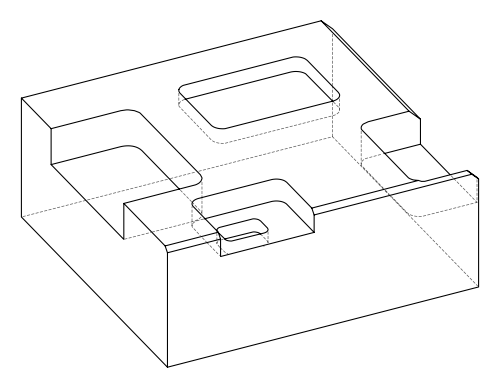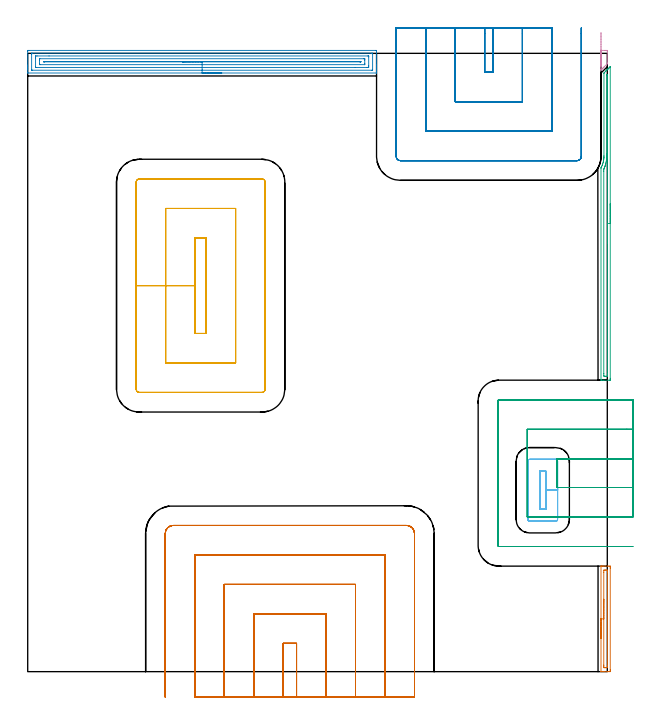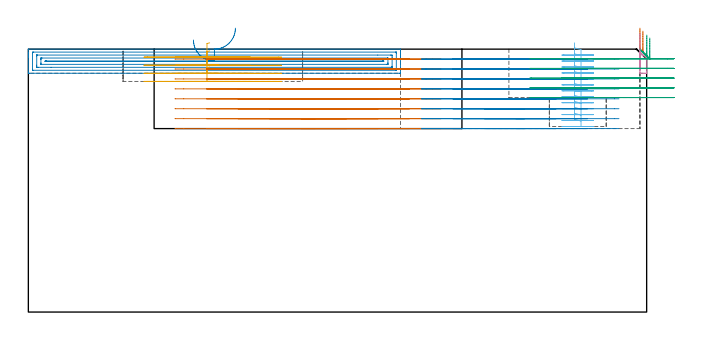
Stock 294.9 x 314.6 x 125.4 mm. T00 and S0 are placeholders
(PLAN: 9 operations, 3 tool changes, 66.4 min)
(1 AREA_MILL | FG_CHAMFER_SURFACE | UGT0205_001 | 1.03 min | 628 mm3)
(2 AREA_MILL_1 | FG_CHAMFER_SURFACE_1 | UGT0205_001 | 7.27 min | 12161 mm3)
(3 AREA_MILL_2 | FG_CHAMFER_SURFACE_2 | UGT0205_001 | 2.69 min | 1835 mm3)
(4 AREA_MILL_3 | FG_CHAMFER_SURFACE_3 | UGT0205_001 | 0.26 min | 563 mm3)
(5 MILL_RECTANGULAR_POCKET | POCKET_RECTANGULAR_STRAIGHT | UGT0201_094 | Follow Part, ap 5, ae 75% | 6.15 min | 167772 mm3)
(6 MILL_RECTANGULAR_POCKET_1 | POCKET_RECTANGULAR_STRAIGHT_1 | NXT0201_011 | Follow Part, ap 3, ae 75% | 4.92 min | 41901 mm3)
(7 MILL_SLOT | SLOT_PARTIAL_RECTANGULAR | UGT0201_094 | Follow Part, ap 5, ae 75% | 23.56 min | 466400 mm3)
(8 MILL_SLOT_1 | SLOT_PARTIAL_RECTANGULAR_1 | UGT0201_094 | Follow Part, ap 5, ae 75% | 14.04 min | 276281 mm3)
(9 MILL_SLOT_2 | SLOT_PARTIAL_RECTANGULAR_2 | UGT0201_094 | Follow Part, ap 5, ae 75% | 6.54 min | 116161 mm3)
(TOOL UGT0205_001 | Chamfer Mill 20 x 3 x 45 deg. | D20 FL50 Z2)
(TOOL UGT0201_094 | End mill 20 mm | D20 FL38 Z4)
(TOOL NXT0201_011 | ENDMILL 12mm [2P460-1200-NA 1630] | D12 FL38 Z6)
(OP 1 AREA_MILL)
G17 G21 G94 G90
T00 M6
G54
G17 G0 G90 X291.701 Y16.851 S1061 M3
G43 Z135.4 H0
G94 G1 Y16.889 Z134.528 F250.
Y17.003 Z133.663
Y17.191 Z132.811
Y17.454 Z131.979
Y17.787 Z131.173
Y18.19 Z130.399
Y18.659 Z129.663
Y19.19 Z128.971
Y19.779 Z128.328
Y20.422 Z127.738
Y21.115 Z127.207
Y21.85 Z126.739
Y22.624 Z126.336
Y23.43 Z126.002
Y24.262 Z125.739
Y25.114 Z125.551
Y25.979 Z125.437
Y26.85 Z125.399
X291.703 Y53.566 Z125.397
X291.701 Y53.601 Z125.396
X291.713 Y53.691 Z125.378
X291.73 Y53.698 Z125.361
X291.737 Y53.7 Z125.354
X292.042 Z125.057
X292.626 Z124.473
X293.16 Z123.935
X295.207 Z121.891
X295.83 Y53.697 Z121.265
X296.391 Y53.693 Z120.705
X296.392 Y53.684 Z120.703
X296.398 Y53.121 Z120.702
X296.4 Y52.551 Z120.7
Y0.899
X296.399 Y0.579 Z120.701
X296.392 Y0.016 Z120.703
X296.391 Y0.007 Z120.705
X295.83 Y0. Z121.264
X295.207 Z121.891
X294.94 Z122.157
X293.16 Z123.935
X292.627 Z124.472
X292.042 Z125.057
X291.737 Z125.354
X291.703 Y0.009 Z125.388
X291.7 Y0.134 Z125.4
X291.701 Y26.85 Z125.399
X293.116 Z123.984
X293.117 Y50.493 Z123.983
X293.12 Y51.34 Z123.98
X293.122 Y51.378 Z123.978
X293.16 Y51.69 Z123.94
X293.693 Y51.698 Z123.407
X294.05 Z123.05
X294.583 Y51.697 Z122.517
X294.94 Y51.69 Z122.16
X294.979 Y51.34 Z122.121
X294.982 Y51.298 Z122.118
X294.986 Y50.45 Z122.114
Y50.404
Y3.205
X294.982 Y2.36 Z122.118
X294.98 Y2.32 Z122.12
X294.94 Y2.01 Z122.16
X294.407 Y2.002 Z122.693
X294.05 Z123.05
X293.517 Y2.003 Z123.583
X293.16 Y2.01 Z123.94
X293.121 Y2.36 Z123.979
X293.118 Y2.402 Z123.982
X293.114 Y3.25 Z123.986
Y3.296
X293.116 Y26.85 Z123.984
Y27.722 Z124.022
Y28.587 Z124.136
Y29.438 Z124.325
Y30.27 Z124.587
Y31.076 Z124.921
Y31.85 Z125.324
Y32.586 Z125.793
Y33.278 Z126.324
Y33.921 Z126.913
Y34.511 Z127.556
Y35.042 Z128.248
Y35.511 Z128.984
Y35.913 Z129.758
Y36.247 Z130.564
Y36.51 Z131.396
Y36.699 Z132.247
Y36.813 Z133.112
Y36.851 Z133.984
G0 Z135.4
M5
M2
(OP 2 AREA_MILL_1)
G17 G21 G94 G90
T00 M6
G54
G17 G0 G90 X98.75 Y304.6 S1061 M3
G43 Z135.4 H0
G94 G1 X98.712 Z134.528 F250.
X98.598 Z133.663
X98.409 Z132.812
X98.147 Z131.98
X97.813 Z131.174
X97.41 Z130.4
X96.942 Z129.664
X96.41 Z128.972
X95.821 Z128.329
X95.178 Z127.739
X94.486 Z127.208
X93.75 Z126.74
X92.976 Z126.337
X92.17 Z126.003
X91.338 Z125.741
X90.486 Z125.552
X89.622 Z125.438
X88.75 Z125.4
X0.134
X0.01 Y304.606 Z125.393
X0. Y304.877 Z125.122
Y306.29 Z123.709
Y306.822 Z123.174
Y307.088 Z122.909
Y307.704 Z122.293
Y307.97 Z122.027
Y308.586 Z121.408
Y315.642 Z114.355
X0.003 Y315.953 Z114.044
X0.01 Y316.092 Z113.905
X0.151 Y316.099 Z113.899
X0.58 Y316.1 Z113.9
X176.92
X177.353 Y316.095 Z113.903
X177.49 Y316.091 Z113.906
X177.5 Y315.95 Z114.047
Y308.586 Z121.408
Y307.97 Z122.027
Y307.704 Z122.293
Y307.088 Z122.909
Y306.822 Z123.174
Y306.29 Z123.709
Y305.591 Z124.409
Y305.058 Z124.94
X177.499 Y304.875 Z125.123
X177.49 Y304.606 Z125.392
X177.366 Y304.6 Z125.4
X88.75
Y306.014 Z123.986
X2.361 Y306.015 Z123.985
X2.284 Y306.016 Z123.984
X2.01 Y306.027 Z123.973
X2.005 Y306.11 Z123.89
X2.001 Y306.297 Z123.703
Y314.234 Z115.766
X2.009 Y314.592 Z115.408
X2.014 Y314.679 Z115.321
X2.055 Y314.682 Z115.318
X2.157 Y314.685 Z115.315
X2.361 Y314.686 Z115.314
X175.139 Y314.685 Z115.315
X175.216 Y314.684 Z115.316
X175.49 Y314.673 Z115.327
X175.495 Y314.59 Z115.41
X175.499 Y314.403 Z115.597
Y306.466 Z123.534
X175.491 Y306.108 Z123.892
X175.486 Y306.021 Z123.979
X175.445 Y306.018 Z123.982
X175.343 Y306.015 Z123.985
X175.139 Y306.014 Z123.986
X88.75
Y307.428 Z122.572
X4.42 Y307.429 Z122.571
X4.142 Y307.43 Z122.57
X4.05 Y307.433 Z122.567
X4.019 Y307.435 Z122.565
X4.01 Y307.439 Z122.561
X4.007 Y307.47 Z122.53
X4.002 Y307.564 Z122.436
X4. Y307.704 Z122.296
Y307.845 Z122.155
Y312.255 Z117.745
X4.002 Y312.996 Z117.004
X4.004 Y313.133 Z116.867
X4.013 Y313.265 Z116.735
X4.142 Y313.266 Z116.734
X4.755 Y313.271 Z116.729
X10.849 Y313.272 Z116.728
X173.08 Y313.271 Z116.729
X173.358 Y313.27 Z116.73
X173.45 Y313.267 Z116.733
X173.481 Y313.265 Z116.735
X173.49 Y313.261 Z116.739
X173.493 Y313.23 Z116.77
X173.497 Y313.137 Z116.863
X173.5 Y312.996 Z117.004
Y312.855 Z117.145
Y308.445 Z121.555
X173.498 Y307.704 Z122.296
X173.496 Y307.567 Z122.433
X173.487 Y307.436 Z122.564
X173.358 Y307.434 Z122.566
X172.745 Y307.429 Z122.571
X166.661 Y307.428 Z122.572
X88.75
Y308.843 Z121.157
X6.555
X6.094 Y308.845 Z121.155
X6.047 Y308.846 Z121.154
X6.02 Y308.849 Z121.151
X6.01 Y308.875 Z121.125
X6.005 Y309.047 Z120.953
X6. Y309.392 Z120.608
Y309.468 Z120.532
Y311.232 Z118.768
X6.005 Y311.635 Z118.365
X6.01 Y311.835 Z118.165
X6.014 Y311.851 Z118.149
X6.037 Y311.853 Z118.147
X6.092 Y311.856 Z118.144
X6.183 Y311.857 Z118.143
X170.945
X171.406 Y311.855 Z118.145
X171.453 Y311.854 Z118.146
X171.48 Y311.851 Z118.149
X171.49 Y311.825 Z118.175
X171.495 Y311.653 Z118.347
X171.5 Y311.308 Z118.692
Y311.232 Z118.768
Y309.544 Z120.456
Y309.468 Z120.532
X171.495 Y309.065 Z120.935
X171.49 Y308.865 Z121.135
X171.486 Y308.849 Z121.151
X171.463 Y308.847 Z121.153
X171.408 Y308.844 Z121.156
X171.317 Y308.843 Z121.157
X88.75
Y310.257 Z119.743
X8.595
X8.501 Y310.259 Z119.742
X8.313 Y310.263 Z119.737
X8.01 Y310.273 Z119.727
X8.007 Y310.35 Z119.65
Y310.423 Z119.577
X8.009 Y310.435 Z119.565
X8.094 Y310.438 Z119.562
X8.219 Y310.441 Z119.559
X8.407 Y310.443 Z119.557
X8.501
X169.093
X169.281 Y310.441 Z119.559
X169.406 Y310.438 Z119.562
X169.491 Y310.435 Z119.565
X169.493 Y310.423 Z119.577
X169.495 Y310.35 Z119.65
X169.493 Y310.277 Z119.723
X169.491 Y310.265 Z119.735
X169.406 Y310.262 Z119.738
X169.281 Y310.259 Z119.741
X169.093 Y310.257 Z119.743
X168.999
X88.75
X87.878 Z119.781
X87.014 Z119.895
X86.162 Z120.084
X85.33 Z120.346
X84.524 Z120.68
X83.75 Z121.083
X83.014 Z121.552
X82.322 Z122.083
X81.679 Z122.672
X81.09 Z123.315
X80.558 Z124.007
X80.09 Z124.743
X79.687 Z125.517
X79.353 Z126.323
X79.091 Z127.155
X78.902 Z128.007
X78.788 Z128.872
X78.75 Z129.743
G0 Z135.4
M5
M2
(OP 3 AREA_MILL_2)
G17 G21 G94 G90
T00 M6
G54
G17 G0 G90 X296.4 Y238.05 S1061 M3
G43 Z135.4 H0
Z130.7
G94 G1 Y238.012 Z129.828 F250.
Y237.898 Z128.964
Y237.709 Z128.112
Y237.447 Z127.28
Y237.113 Z126.474
Y236.71 Z125.7
Y236.241 Z124.964
Y235.71 Z124.272
Y235.121 Z123.629
Y234.478 Z123.04
Y233.786 Z122.509
Y233.05 Z122.04
Y232.276 Z121.637
Y231.47 Z121.303
Y230.638 Z121.041
Y229.786 Z120.852
Y228.921 Z120.738
Y228.05 Z120.7
Y149.249
X296.399 Y148.928 Z120.701
X296.393 Y148.362 Z120.704
X296.391 Y148.308 Z120.705
X295.83 Y148.3 Z121.266
X293.16 Z123.935
X292.16 Z124.939
X291.748 Y148.308 Z125.343
X291.703 Y148.31 Z125.388
X291.7 Y148.481 Z125.4
Y256.212
X291.704 Y256.335 Z125.389
X291.771 Y256.477 Z125.327
X291.855 Y256.64 Z125.243
X291.975 Y256.886 Z125.124
X292.065 Y257.074 Z125.031
X292.27 Y257.542 Z124.83
X292.438 Y257.968 Z124.66
X292.549 Y258.279 Z124.549
X292.727 Y258.861 Z124.371
X292.846 Y259.306 Z124.253
X292.946 Y259.754 Z124.152
X292.953 Y259.788 Z124.146
X293.029 Y260.2 Z124.07
X293.085 Y260.576 Z124.015
X293.094 Y260.647 Z124.004
X293.142 Y261.093 Z123.953
X293.16 Y261.343 Z123.937
X293.172 Y261.54 Z123.921
Y261.576 Z123.919
X293.197 Y262.21 Z123.901
Y262.441
X293.2 Y304.49 Z123.9
X293.203 Y304.594 Z123.889
X293.369 Y304.771 Z123.727
X294.05 Y305.451 Z123.046
X294.116 Y305.516 Z122.984
X294.282 Y305.682 Z122.817
X294.347 Y305.748 Z122.75
X294.411 Y305.811 Z122.688
X294.58 Y305.98 Z122.519
X294.643 Y306.045 Z122.453
X294.706 Y306.106 Z122.393
X294.878 Y306.278 Z122.221
X294.94 Y306.341 Z122.157
X295.001 Y306.402 Z122.098
X295.176 Y306.576 Z121.923
X295.237 Y306.638 Z121.86
X295.297 Y306.697 Z121.802
X295.474 Y306.874 Z121.625
X295.533 Y306.935 Z121.563
X295.592 Y306.992 Z121.507
X295.772 Y307.172 Z121.327
X295.83 Y307.231 Z121.267
X295.999 Y307.399 Z121.101
X296.07 Y307.47 Z121.03
X296.275 Y307.676 Z120.823
X296.372 Y307.768 Z120.726
X296.394 Y307.783 Z120.703
X296.399 Y307.768 Z120.699
X296.4 Y307.554 Z120.7
Y228.05
X294.986 Z122.114
Y151.564
X294.982 Y150.716 Z122.118
X294.98 Y150.675 Z122.12
X294.94 Y150.31 Z122.16
X294.461 Y150.303 Z122.639
X294.05 Y150.302 Z123.05
X293.571 Y150.303 Z123.529
X293.16 Y150.31 Z123.94
X293.12 Y150.716 Z123.98
X293.117 Y150.759 Z123.983
X293.114 Y151.61 Z123.986
Y151.656
Y254.47
X293.117 Y255.318 Z123.983
X293.119 Y255.359 Z123.981
X293.16 Y255.774 Z123.94
X293.292 Y256.079 Z123.808
X293.349 Y256.212 Z123.751
X293.554 Y256.711 Z123.546
X293.71 Y257.106 Z123.39
X293.763 Y257.25 Z123.337
X293.8 Y257.357 Z123.3
X294.016 Y258.034 Z123.084
X294.05 Y258.154 Z123.05
X294.198 Y258.746 Z122.902
X294.231 Y258.894 Z122.869
X294.352 Y259.485 Z122.748
X294.406 Y259.788 Z122.694
X294.475 Y260.255 Z122.625
X294.525 Y260.682 Z122.575
X294.545 Y260.881 Z122.555
X294.558 Y261.065 Z122.542
X294.585 Y261.576 Z122.515
X294.597 Y261.921 Z122.503
X294.607 Y262.47 Z122.493
X294.611 Y262.801 Z122.489
X294.612 Y263.364 Z122.488
X294.613 Y263.693 Z122.487
X294.615 Y303.313 Z122.485
X294.616 Y303.454 Z122.484
X294.619 Y303.524 Z122.481
X294.621 Y303.556 Z122.479
X294.653 Y303.596 Z122.447
X294.797 Y303.74 Z122.303
X294.94 Y303.878 Z122.16
X294.979 Y303.596 Z122.121
X294.982 Y303.554 Z122.118
X294.986 Y302.702 Z122.114
Y302.656
Y228.05
Y227.178 Z122.152
Y226.313 Z122.266
Y225.462 Z122.455
Y224.63 Z122.717
Y223.824 Z123.051
Y223.05 Z123.454
Y222.314 Z123.923
Y221.622 Z124.454
Y220.979 Z125.043
Y220.389 Z125.686
Y219.858 Z126.378
Y219.39 Z127.114
Y218.987 Z127.888
Y218.653 Z128.694
Y218.391 Z129.526
Y218.202 Z130.378
Y218.088 Z131.243
Y218.05 Z132.114
G0 Z135.4
M5
M2
(OP 4 AREA_MILL_3)
G17 G21 G94 G90
T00 M6
G54
G17 G0 G90 X291.7 Y311.122 S1061 M3
G43 Z135.4 H0
Z133.018
G94 G1 Y310.533 Z132.375 F250.
Y310.002 Z131.683
Y309.533 Z130.947
Y309.13 Z130.173
Y308.797 Z129.367
Y308.534 Z128.535
Y308.346 Z127.683
Y308.232 Z126.818
Y308.194 Z125.947
Y308.232 Z125.075
Y308.346 Z124.21
Y308.535 Z123.359
Y308.797 Z122.527
Y309.131 Z121.721
Y309.534 Z120.947
Y310.003 Z120.211
Y310.534 Z119.519
Y311.123 Z118.876
Y314.949 Z115.05
X291.702 Y315.551 Z114.449
X291.704 Y316.093 Z113.907
X291.729 Y316.094 Z113.905
X291.995 Y316.1 Z113.9
X293.735
X294.068
X294.605 Y316.098 Z113.902
X294.872 Y316.094 Z113.905
X294.896 Y316.093 Z113.907
X294.9 Y315.551 Z114.448
X294.899 Y309.632 Z120.365
X294.892 Y309.332 Z120.664
X294.89 Y309.299 Z120.697
X294.605 Y309.004 Z120.993
X293.3 Y307.699 Z122.299
X293.157 Y307.555 Z122.441
X293.006 Y307.405 Z122.593
X292.865 Y307.264 Z122.734
X292.713 Y307.111 Z122.885
X292.552 Y306.951 Z123.047
X292.43 Y306.829 Z123.169
X292.269 Y306.667 Z123.328
X292.098 Y306.497 Z123.501
X291.995 Y306.394 Z123.604
X291.755 Y306.151 Z123.841
X291.718 Y306.126 Z123.864
X291.706 Y306.137 Z123.856
X291.7 Y306.143 Z123.85
Y306.207 Z123.789
Y311.123 Z118.876
Y311.766 Z118.286
Y312.458 Z117.755
Y313.194 Z117.287
Y313.968 Z116.884
Y314.774 Z116.55
Y315.606 Z116.288
Y316.458 Z116.099
Y317.323 Z115.985
Y318.194 Z115.947
Y319.066 Z115.985
Y319.931 Z116.099
Y320.782 Z116.288
Y321.614 Z116.551
Y322.42 Z116.884
Y323.194 Z117.287
Y323.93 Z117.756
Y324.622 Z118.287
Y325.265 Z118.877
G0 Z135.4
M5
M2
(OP 5 MILL_RECTANGULAR_POCKET)
G17 G21 G94 G90
T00 M6
G54
G17 G0 G90 X86.464 Y220.7 S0 M3
G43 Z135.4 H0
Z128.4
G94 G1 X85.2 Z128.061 F250.
Y196.4 Z121.55
Y172.1 F500.
X90.8
Y220.7
X85.2
Y196.4
X70.2
Y157.1
X105.8
Y235.7
X70.2
Y196.4
X55.2
Y143.7
G3 X56.8 Y142.1 R1.6
G1 X119.2
G3 X120.8 Y143.7 R1.6
G1 Y249.1
G3 X119.2 Y250.7 R1.6
G1 X56.8
G3 X55.2 Y249.1 R1.6
G1 Y196.4
Y195.4
G0 X86.464 Y220.7 Z124.55
G1 X85.2 Z124.211 F250.
Y196.4 Z117.7
Y172.1 F500.
X90.8
Y220.7
X85.2
Y196.4
X70.2
Y157.1
X105.8
Y235.7
X70.2
Y196.4
X55.2
Y143.7
G3 X56.8 Y142.1 R1.6
G1 X119.2
G3 X120.8 Y143.7 R1.6
G1 Y249.1
G3 X119.2 Y250.7 R1.6
G1 X56.8
G3 X55.2 Y249.1 R1.6
G1 Y196.4
Y195.4
G0 X86.464 Y220.7 Z120.7
G1 X85.2 Z120.361 F250.
Y196.4 Z113.85
Y172.1 F500.
X90.8
Y220.7
X85.2
Y196.4
X70.2
Y157.1
X105.8
Y235.7
X70.2
Y196.4
X55.2
Y143.7
G3 X56.8 Y142.1 R1.6
G1 X119.2
G3 X120.8 Y143.7 R1.6
G1 Y249.1
G3 X119.2 Y250.7 R1.6
G1 X56.8
G3 X55.2 Y249.1 R1.6
G1 Y196.4
Y195.4
G0 X86.464 Y220.7 Z116.85
G1 X85.2 Z116.511 F250.
Y196.4 Z110.
Y172.1 F500.
X90.8
Y220.7
X85.2
Y196.4
X70.2
Y157.1
X105.8
Y235.7
X70.2
Y196.4
X55.2
Y143.7
G3 X56.8 Y142.1 R1.6
G1 X119.2
G3 X120.8 Y143.7 R1.6
G1 Y249.1
G3 X119.2 Y250.7 R1.6
G1 X56.8
G3 X55.2 Y249.1 R1.6
G1 Y196.4
Y195.4
G0 Z135.4
M5
M2
(OP 6 MILL_RECTANGULAR_POCKET_1)
G17 G21 G94 G90
T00 M6
G54
G17 G0 G90 X260.5 Y91.589 S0 M3
G43 Z135.4 H1
Z128.4
G94 G1 Y82.6 Z125.991 F250.
X263.6 Z125.161
Y92.3 Z122.561
Y102. F500.
X260.5
Y82.6
X263.6
Y92.3
X269.6
Y107.1
G3 X268.7 Y108. R0.9
G1 X255.4
G3 X254.5 Y107.1 R0.9
G1 Y77.5
G3 X255.4 Y76.6 R0.9
G1 X268.7
G3 X269.6 Y77.5 R0.9
G1 Y92.3
Y93.3
G0 X260.5 Y91.589 Z125.561
G1 Y82.6 Z123.153 F250.
X263.6 Z122.322
Y92.3 Z119.723
Y102. F500.
X260.5
Y82.6
X263.6
Y92.3
X269.6
Y107.1
G3 X268.7 Y108. R0.9
G1 X255.4
G3 X254.5 Y107.1 R0.9
G1 Y77.5
G3 X255.4 Y76.6 R0.9
G1 X268.7
G3 X269.6 Y77.5 R0.9
G1 Y92.3
Y93.3
G0 X260.5 Y91.589 Z122.723
G1 Y82.6 Z120.314 F250.
X263.6 Z119.484
Y92.3 Z116.885
Y102. F500.
X260.5
Y82.6
X263.6
Y92.3
X269.6
Y107.1
G3 X268.7 Y108. R0.9
G1 X255.4
G3 X254.5 Y107.1 R0.9
G1 Y77.5
G3 X255.4 Y76.6 R0.9
G1 X268.7
G3 X269.6 Y77.5 R0.9
G1 Y92.3
Y93.3
G0 X260.5 Y91.589 Z119.885
G1 Y82.6 Z117.476 F250.
X263.6 Z116.645
Y92.3 Z114.046
Y102. F500.
X260.5
Y82.6
X263.6
Y92.3
X269.6
Y107.1
G3 X268.7 Y108. R0.9
G1 X255.4
G3 X254.5 Y107.1 R0.9
G1 Y77.5
G3 X255.4 Y76.6 R0.9
G1 X268.7
G3 X269.6 Y77.5 R0.9
G1 Y92.3
Y93.3
G0 X260.5 Y91.589 Z117.046
G1 Y82.6 Z114.637 F250.
X263.6 Z113.807
Y92.3 Z111.208
Y102. F500.
X260.5
Y82.6
X263.6
Y92.3
X269.6
Y107.1
G3 X268.7 Y108. R0.9
G1 X255.4
G3 X254.5 Y107.1 R0.9
G1 Y77.5
G3 X255.4 Y76.6 R0.9
G1 X268.7
G3 X269.6 Y77.5 R0.9
G1 Y92.3
Y93.3
G0 X260.5 Y91.589 Z114.208
G1 Y82.6 Z111.799 F250.
X263.6 Z110.968
Y92.3 Z108.369
Y102. F500.
X260.5
Y82.6
X263.6
Y92.3
X269.6
Y107.1
G3 X268.7 Y108. R0.9
G1 X255.4
G3 X254.5 Y107.1 R0.9
G1 Y77.5
G3 X255.4 Y76.6 R0.9
G1 X268.7
G3 X269.6 Y77.5 R0.9
G1 Y92.3
Y93.3
G0 X260.5 Y91.589 Z111.369
G1 Y82.6 Z108.96 F250.
X263.6 Z108.13
Y92.3 Z105.531
Y102. F500.
X260.5
Y82.6
X263.6
Y92.3
X269.6
Y107.1
G3 X268.7 Y108. R0.9
G1 X255.4
G3 X254.5 Y107.1 R0.9
G1 Y77.5
G3 X255.4 Y76.6 R0.9
G1 X268.7
G3 X269.6 Y77.5 R0.9
G1 Y92.3
Y93.3
G0 X260.5 Y91.589 Z108.531
G1 Y82.6 Z106.122 F250.
X263.6 Z105.291
Y92.3 Z102.692
Y102. F500.
X260.5
Y82.6
X263.6
Y92.3
X269.6
Y107.1
G3 X268.7 Y108. R0.9
G1 X255.4
G3 X254.5 Y107.1 R0.9
G1 Y77.5
G3 X255.4 Y76.6 R0.9
G1 X268.7
G3 X269.6 Y77.5 R0.9
G1 Y92.3
Y93.3
G0 X260.5 Y91.589 Z105.692
G1 Y82.6 Z103.284 F250.
X263.6 Z102.453
Y92.3 Z99.854
Y102. F500.
X260.5
Y82.6
X263.6
Y92.3
X269.6
Y107.1
G3 X268.7 Y108. R0.9
G1 X255.4
G3 X254.5 Y107.1 R0.9
G1 Y77.5
G3 X255.4 Y76.6 R0.9
G1 X268.7
G3 X269.6 Y77.5 R0.9
G1 Y92.3
Y93.3
G0 X260.5 Y91.589 Z102.854
G1 Y82.6 Z100.445 F250.
X263.6 Z99.614
Y92.3 Z97.015
Y102. F500.
X260.5
Y82.6
X263.6
Y92.3
X269.6
Y107.1
G3 X268.7 Y108. R0.9
G1 X255.4
G3 X254.5 Y107.1 R0.9
G1 Y77.5
G3 X255.4 Y76.6 R0.9
G1 X268.7
G3 X269.6 Y77.5 R0.9
G1 Y92.3
Y93.3
G0 X260.5 Y91.589 Z100.015
G1 Y82.6 Z97.607 F250.
X263.6 Z96.776
Y92.3 Z94.177
Y102. F500.
X260.5
Y82.6
X263.6
Y92.3
X269.6
Y107.1
G3 X268.7 Y108. R0.9
G1 X255.4
G3 X254.5 Y107.1 R0.9
G1 Y77.5
G3 X255.4 Y76.6 R0.9
G1 X268.7
G3 X269.6 Y77.5 R0.9
G1 Y92.3
Y93.3
G0 X260.5 Y91.589 Z97.177
G1 Y82.6 Z94.768 F250.
X263.6 Z93.938
Y92.3 Z91.338
Y102. F500.
X260.5
Y82.6
X263.6
Y92.3
X269.6
Y107.1
G3 X268.7 Y108. R0.9
G1 X255.4
G3 X254.5 Y107.1 R0.9
G1 Y77.5
G3 X255.4 Y76.6 R0.9
G1 X268.7
G3 X269.6 Y77.5 R0.9
G1 Y92.3
Y93.3
G0 X260.5 Y91.589 Z94.338
G1 Y82.6 Z91.93 F250.
X263.6 Z91.099
Y92.3 Z88.5
Y102. F500.
X260.5
Y82.6
X263.6
Y92.3
X269.6
Y107.1
G3 X268.7 Y108. R0.9
G1 X255.4
G3 X254.5 Y107.1 R0.9
G1 Y77.5
G3 X255.4 Y76.6 R0.9
G1 X268.7
G3 X269.6 Y77.5 R0.9
G1 Y92.3
Y93.3
G0 Z135.4
M5
M2
(OP 7 MILL_SLOT)
G17 G21 G94 G90
T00 M6
G54
G17 G0 G90 X136.8 Y-13. S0 M3
G43 Z135.4 H0
Z120.662
G94 G1 Y-10. F250.
Y14.4 F500.
X130.
Y-10.
Y-13. F250.
X151.8
Y-10.
Y29.4 F500.
X115.
Y-10.
Y-13. F250.
X166.8
Y-10.
Y44.4 F500.
X100.
Y-10.
Y-13. F250.
X181.8
Y-10.
Y59.4 F500.
X85.
Y-10.
Y-13. F250.
X196.8
Y-10.
Y70.3 F500.
G3 X192.7 Y74.4 R4.1
G1 X74.1
G3 X70. Y70.3 R4.1
G1 Y-10.
Y-13. F250.
G0 X136.8 Z115.925
G1 Y-10.
Y14.4 F500.
X130.
Y-10.
Y-13. F250.
X151.8
Y-10.
Y29.4 F500.
X115.
Y-10.
Y-13. F250.
X166.8
Y-10.
Y44.4 F500.
X100.
Y-10.
Y-13. F250.
X181.8
Y-10.
Y59.4 F500.
X85.
Y-10.
Y-13. F250.
X196.8
Y-10.
Y70.3 F500.
G3 X192.7 Y74.4 R4.1
G1 X74.1
G3 X70. Y70.3 R4.1
G1 Y-10.
Y-13. F250.
G0 X136.8 Z111.187
G1 Y-10.
Y14.4 F500.
X130.
Y-10.
Y-13. F250.
X151.8
Y-10.
Y29.4 F500.
X115.
Y-10.
Y-13. F250.
X166.8
Y-10.
Y44.4 F500.
X100.
Y-10.
Y-13. F250.
X181.8
Y-10.
Y59.4 F500.
X85.
Y-10.
Y-13. F250.
X196.8
Y-10.
Y70.3 F500.
G3 X192.7 Y74.4 R4.1
G1 X74.1
G3 X70. Y70.3 R4.1
G1 Y-10.
Y-13. F250.
G0 X136.8 Z106.45
G1 Y-10.
Y14.4 F500.
X130.
Y-10.
Y-13. F250.
X151.8
Y-10.
Y29.4 F500.
X115.
Y-10.
Y-13. F250.
X166.8
Y-10.
Y44.4 F500.
X100.
Y-10.
Y-13. F250.
X181.8
Y-10.
Y59.4 F500.
X85.
Y-10.
Y-13. F250.
X196.8
Y-10.
Y70.3 F500.
G3 X192.7 Y74.4 R4.1
G1 X74.1
G3 X70. Y70.3 R4.1
G1 Y-10.
Y-13. F250.
G0 X136.8 Z101.712
G1 Y-10.
Y14.4 F500.
X130.
Y-10.
Y-13. F250.
X151.8
Y-10.
Y29.4 F500.
X115.
Y-10.
Y-13. F250.
X166.8
Y-10.
Y44.4 F500.
X100.
Y-10.
Y-13. F250.
X181.8
Y-10.
Y59.4 F500.
X85.
Y-10.
Y-13. F250.
X196.8
Y-10.
Y70.3 F500.
G3 X192.7 Y74.4 R4.1
G1 X74.1
G3 X70. Y70.3 R4.1
G1 Y-10.
Y-13. F250.
G0 X136.8 Z96.975
G1 Y-10.
Y14.4 F500.
X130.
Y-10.
Y-13. F250.
X151.8
Y-10.
Y29.4 F500.
X115.
Y-10.
Y-13. F250.
X166.8
Y-10.
Y44.4 F500.
X100.
Y-10.
Y-13. F250.
X181.8
Y-10.
Y59.4 F500.
X85.
Y-10.
Y-13. F250.
X196.8
Y-10.
Y70.3 F500.
G3 X192.7 Y74.4 R4.1
G1 X74.1
G3 X70. Y70.3 R4.1
G1 Y-10.
Y-13. F250.
G0 X136.8 Z92.237
G1 Y-10.
Y14.4 F500.
X130.
Y-10.
Y-13. F250.
X151.8
Y-10.
Y29.4 F500.
X115.
Y-10.
Y-13. F250.
X166.8
Y-10.
Y44.4 F500.
X100.
Y-10.
Y-13. F250.
X181.8
Y-10.
Y59.4 F500.
X85.
Y-10.
Y-13. F250.
X196.8
Y-10.
Y70.3 F500.
G3 X192.7 Y74.4 R4.1
G1 X74.1
G3 X70. Y70.3 R4.1
G1 Y-10.
Y-13. F250.
G0 X136.8 Z87.5
G1 Y-10.
Y14.4 F500.
X130.
Y-10.
Y-13. F250.
X151.8
Y-10.
Y29.4 F500.
X115.
Y-10.
Y-13. F250.
X166.8
Y-10.
Y44.4 F500.
X100.
Y-10.
Y-13. F250.
X181.8
Y-10.
Y59.4 F500.
X85.
Y-10.
Y-13. F250.
X196.8
Y-10.
Y70.3 F500.
G3 X192.7 Y74.4 R4.1
G1 X74.1
G3 X70. Y70.3 R4.1
G1 Y-10.
Y-13. F250.
G0 Z135.4
M5
M2
(OP 8 MILL_SLOT_1)
G17 G21 G94 G90
T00 M6
G54
G17 G0 G90 X232.5 Y327.6 S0 M3
G43 Z135.4 H0
Z120.662
G94 G1 Y324.6 F250.
Y305. F500.
X236.7
Y324.6
Y327.6 F250.
X217.5
Y324.6
Y290. F500.
X251.7
Y324.6
Y327.6 F250.
X202.5
Y324.6
Y275. F500.
X266.7
Y324.6
Y327.6 F250.
X187.5
Y324.6
Y262.2 F500.
G3 X189.7 Y260. R2.2
G1 X279.5
G3 X281.7 Y262.2 R2.2
G1 Y324.6
Y327.6 F250.
G0 X232.5 Z115.925
G1 Y324.6
Y305. F500.
X236.7
Y324.6
Y327.6 F250.
X217.5
Y324.6
Y290. F500.
X251.7
Y324.6
Y327.6 F250.
X202.5
Y324.6
Y275. F500.
X266.7
Y324.6
Y327.6 F250.
X187.5
Y324.6
Y262.2 F500.
G3 X189.7 Y260. R2.2
G1 X279.5
G3 X281.7 Y262.2 R2.2
G1 Y324.6
Y327.6 F250.
G0 X232.5 Z111.187
G1 Y324.6
Y305. F500.
X236.7
Y324.6
Y327.6 F250.
X217.5
Y324.6
Y290. F500.
X251.7
Y324.6
Y327.6 F250.
X202.5
Y324.6
Y275. F500.
X266.7
Y324.6
Y327.6 F250.
X187.5
Y324.6
Y262.2 F500.
G3 X189.7 Y260. R2.2
G1 X279.5
G3 X281.7 Y262.2 R2.2
G1 Y324.6
Y327.6 F250.
G0 X232.5 Z106.45
G1 Y324.6
Y305. F500.
X236.7
Y324.6
Y327.6 F250.
X217.5
Y324.6
Y290. F500.
X251.7
Y324.6
Y327.6 F250.
X202.5
Y324.6
Y275. F500.
X266.7
Y324.6
Y327.6 F250.
X187.5
Y324.6
Y262.2 F500.
G3 X189.7 Y260. R2.2
G1 X279.5
G3 X281.7 Y262.2 R2.2
G1 Y324.6
Y327.6 F250.
G0 X232.5 Z101.712
G1 Y324.6
Y305. F500.
X236.7
Y324.6
Y327.6 F250.
X217.5
Y324.6
Y290. F500.
X251.7
Y324.6
Y327.6 F250.
X202.5
Y324.6
Y275. F500.
X266.7
Y324.6
Y327.6 F250.
X187.5
Y324.6
Y262.2 F500.
G3 X189.7 Y260. R2.2
G1 X279.5
G3 X281.7 Y262.2 R2.2
G1 Y324.6
Y327.6 F250.
G0 X232.5 Z96.975
G1 Y324.6
Y305. F500.
X236.7
Y324.6
Y327.6 F250.
X217.5
Y324.6
Y290. F500.
X251.7
Y324.6
Y327.6 F250.
X202.5
Y324.6
Y275. F500.
X266.7
Y324.6
Y327.6 F250.
X187.5
Y324.6
Y262.2 F500.
G3 X189.7 Y260. R2.2
G1 X279.5
G3 X281.7 Y262.2 R2.2
G1 Y324.6
Y327.6 F250.
G0 X232.5 Z92.237
G1 Y324.6
Y305. F500.
X236.7
Y324.6
Y327.6 F250.
X217.5
Y324.6
Y290. F500.
X251.7
Y324.6
Y327.6 F250.
X202.5
Y324.6
Y275. F500.
X266.7
Y324.6
Y327.6 F250.
X187.5
Y324.6
Y262.2 F500.
G3 X189.7 Y260. R2.2
G1 X279.5
G3 X281.7 Y262.2 R2.2
G1 Y324.6
Y327.6 F250.
G0 X232.5 Z87.5
G1 Y324.6
Y305. F500.
X236.7
Y324.6
Y327.6 F250.
X217.5
Y324.6
Y290. F500.
X251.7
Y324.6
Y327.6 F250.
X202.5
Y324.6
Y275. F500.
X266.7
Y324.6
Y327.6 F250.
X187.5
Y324.6
Y262.2 F500.
G3 X189.7 Y260. R2.2
G1 X279.5
G3 X281.7 Y262.2 R2.2
G1 Y324.6
Y327.6 F250.
G0 Z135.4
M5
M2
(OP 9 MILL_SLOT_2)
G17 G21 G94 G90
T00 M6
G54
G17 G0 G90 X307.9 Y108.3 S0 M3
G43 Z135.49 H0
Z120.852
G94 G1 X304.9 F250.
X269.2 F500.
Y93.7
X304.9
X307.9 F250.
Y123.3
X304.9
X254.2 F500.
Y78.7
X304.9
X307.9 F250.
Y138.3
X304.9
X239.8 F500.
G3 X239.2 Y137.7 R0.6
G1 Y64.3
G3 X239.8 Y63.7 R0.6
G1 X304.9
X307.9 F250.
G0 Y108.3 Z116.214
G1 X304.9
X269.2 F500.
Y93.7
X304.9
X307.9 F250.
Y123.3
X304.9
X254.2 F500.
Y78.7
X304.9
X307.9 F250.
Y138.3
X304.9
X239.8 F500.
G3 X239.2 Y137.7 R0.6
G1 Y64.3
G3 X239.8 Y63.7 R0.6
G1 X304.9
X307.9 F250.
G0 Y108.3 Z111.576
G1 X304.9
X269.2 F500.
Y93.7
X304.9
X307.9 F250.
Y123.3
X304.9
X254.2 F500.
Y78.7
X304.9
X307.9 F250.
Y138.3
X304.9
X239.8 F500.
G3 X239.2 Y137.7 R0.6
G1 Y64.3
G3 X239.8 Y63.7 R0.6
G1 X304.9
X307.9 F250.
G0 Y108.3 Z106.938
G1 X304.9
X269.2 F500.
Y93.7
X304.9
X307.9 F250.
Y123.3
X304.9
X254.2 F500.
Y78.7
X304.9
X307.9 F250.
Y138.3
X304.9
X239.8 F500.
G3 X239.2 Y137.7 R0.6
G1 Y64.3
G3 X239.8 Y63.7 R0.6
G1 X304.9
X307.9 F250.
G0 Y108.3 Z102.3
G1 X304.9
X269.2 F500.
Y93.7
X304.9
X307.9 F250.
Y123.3
X304.9
X254.2 F500.
Y78.7
X304.9
X307.9 F250.
Y138.3
X304.9
X239.8 F500.
G3 X239.2 Y137.7 R0.6
G1 Y64.3
G3 X239.8 Y63.7 R0.6
G1 X304.9
X307.9 F250.
G0 Z135.49
M5
M2
